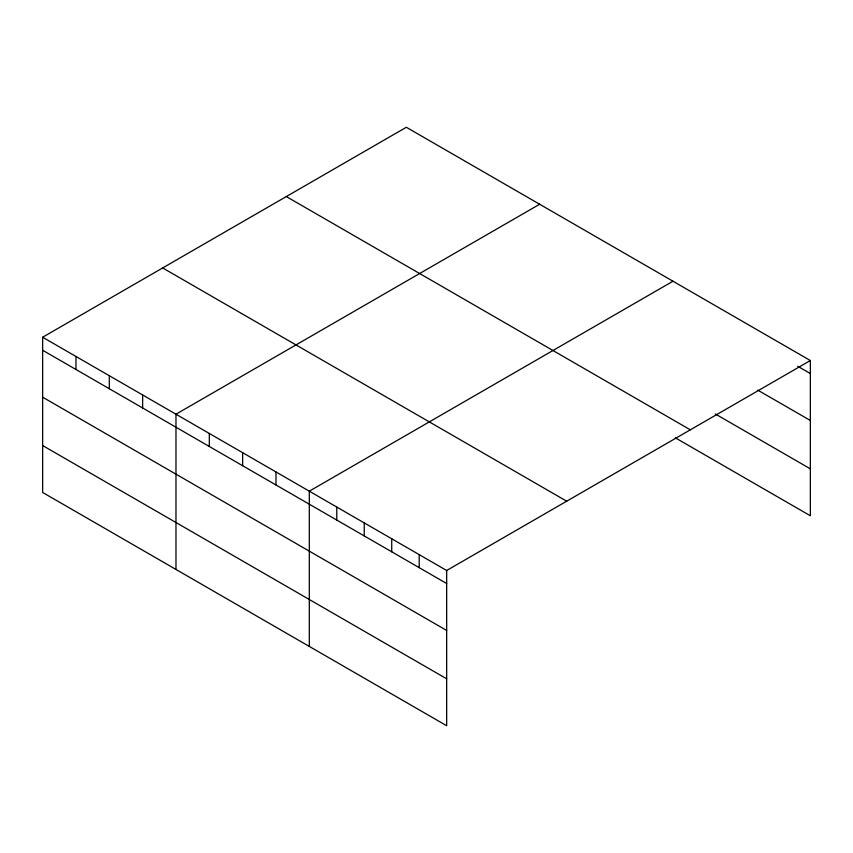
<?xml version="1.0" encoding="UTF-8"?>
<svg xmlns="http://www.w3.org/2000/svg" width="853" height="853" viewBox="0 0 853 853"><rect width="100%" height="100%" fill="white"/><g stroke="black" fill="none" stroke-linecap="round" stroke-linejoin="round"><path stroke-width="1.28" d="M42.65 337.234L446.673 570.497L446.673 725.732L42.65 492.469L42.65 337.234L406.327 127.268L810.35 360.531L810.35 515.766L675.267 437.781M539.65 204.24L175.974 414.206L175.974 569.452M672.985 281.223L309.308 491.179L309.308 646.425M446.673 570.497L810.35 360.531M797.758 366.278L810.35 373.55M757.688 390.088L810.35 420.486M715.336 413.982L810.35 468.841M286.309 196.553L690.333 429.816M162.667 267.938L566.691 501.201M42.65 350.252L446.673 583.516M42.65 397.189L446.673 630.452M42.65 445.543L446.673 678.807M419.207 554.631L419.207 567.661M391.73 538.765L391.73 551.795M364.252 522.91L364.252 535.929M336.786 507.045L336.786 520.074M275.977 471.944L275.977 484.962M242.647 452.698L242.647 465.717M209.316 433.452L209.316 446.482M142.643 394.96L142.643 407.99M109.312 375.715L109.312 388.744M75.981 356.479L75.981 369.498"/></g></svg>
